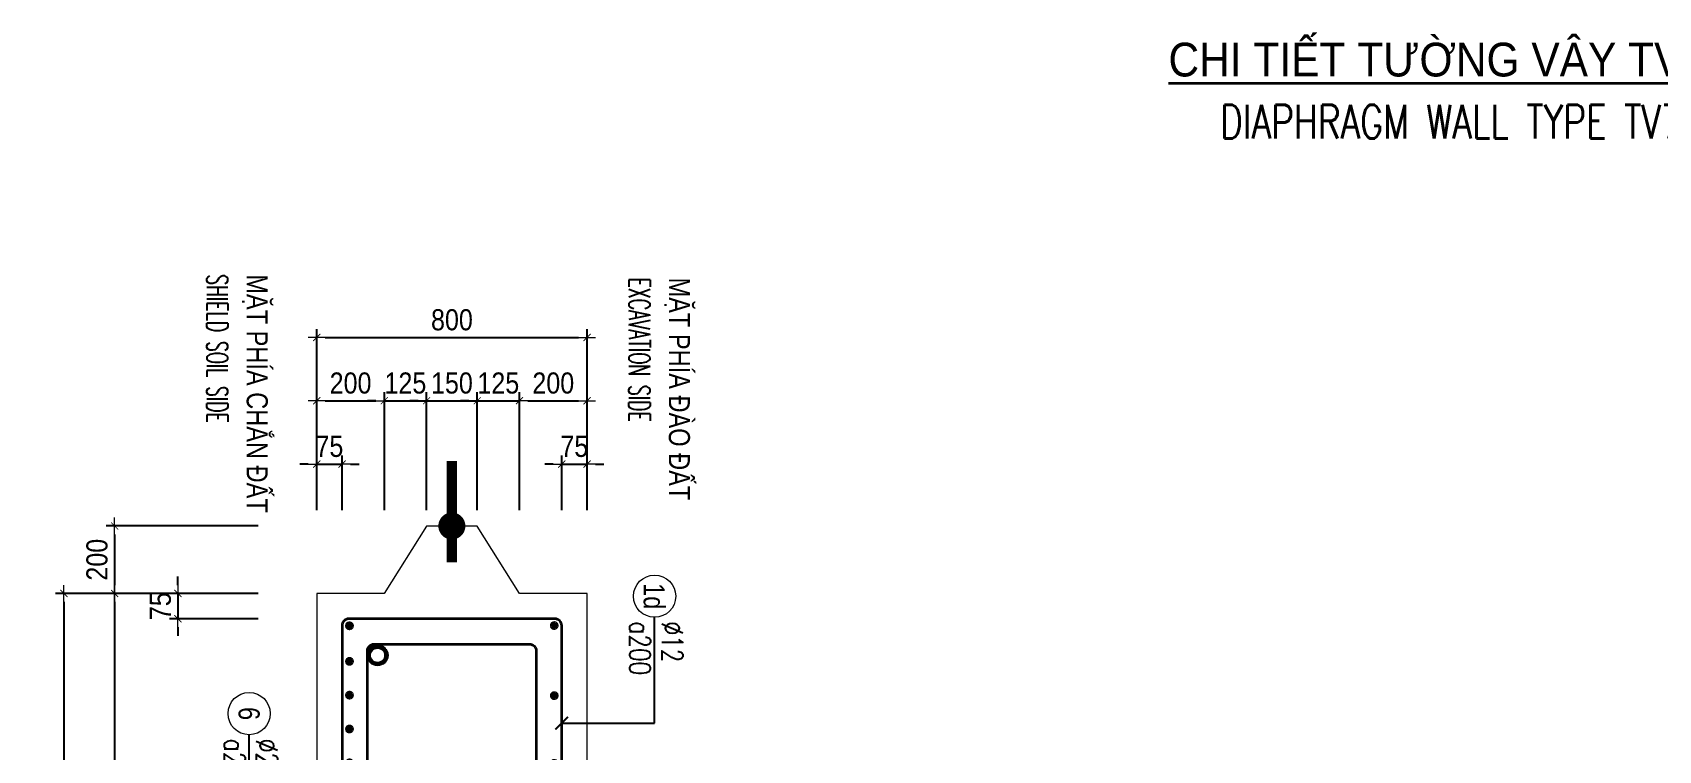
# Model space of a CAD drawing. Header units: millimetres. Extents: x -642477 to 1168880, y -27982 to 330379.
# Drawn here: x 948781 to 963218, y 97172 to 103552 of the extents above; entities that cross this region are included whole.
import ezdxf
from ezdxf.enums import TextEntityAlignment as Align

# ---------------------------------------------------------------- set-up
doc = ezdxf.new("R2010")
doc.units = ezdxf.units.MM
doc.layers.get('0').update_dxf_attribs({"lineweight": 20})
doc.layers.get('Defpoints').update_dxf_attribs({"color": 151, "lineweight": 9})
for name, color, linetype, lineweight in [('NDC_S_DIAPHGRAM WALL', 3, 'Continuous', 20), ('NDC_S_DIM', 1, 'Continuous', 15), ('NDC_S_ENG TITLE', 3, 'Continuous', 20), ('NDC_S_HATCH MATERIAL', 8, 'Continuous', 13), ('NDC_S_LEADER', 1, 'Continuous', 15), ('NDC_S_LEVEL TEXT', 7, 'Continuous', 20), ('NDC_S_REBAR', 4, 'Continuous', 35), ('NDC_S_VN TEXT', 7, 'Continuous', 20), ('NDC_S_VN TITLE', 6, 'Continuous', 35)]:
    doc.layers.add(name, color=color, linetype=linetype, lineweight=lineweight)
doc.layers.add('NDC_S_REBAR DES.', color=2, linetype='Continuous')
doc.styles.add('ARIAL', font='arial.ttf', dxfattribs={"width": 0.8})
doc.styles.add('NDC_ARIAL', font='arial.ttf', dxfattribs={"width": 0.85})
doc.styles.add('NDC_DIM', font='', dxfattribs={"width": 0.75})
doc.styles.add('NDC_EN TXT', font='romans.shx', dxfattribs={"width": 0.8})
doc.styles.get('NDC_DIM').set_extended_font_data('Dotum')
doc.dimstyles.new('A1-NDC-1-25 (x3)', dxfattribs={"dimscale": 75, "dimtxt": 2.5, "dimasz": 1, "dimexe": 1, "dimexo": 0, "dimgap": 0.8, "dimtad": 1, "dimdec": 0, "dimlfac": 0.333333, "dimdsep": 46, "dimtxsty": 'NDC_ARIAL', "dimblk": 'DIMMARK', "dimcen": 49999.938995, "dimdle": 1.5, "dimclrd": 1, "dimclre": 1, "dimclrt": 3, "dimadec": 0, "dimazin": 0, "dimtfac": 1, "dimtdec": 0, "dimtix": 1, "dimtmove": 2, "dimatfit": 3, "dimfxl": 1, "dimarcsym": 0})
doc.dimstyles.new('NDC_dim_25', dxfattribs={"dimscale": 25, "dimtxt": 2.2, "dimasz": 1.5, "dimexe": 1.5, "dimexo": 2.5, "dimgap": 1, "dimtad": 1, "dimdec": 0, "dimzin": 0, "dimdsep": 46, "dimtxsty": 'NDC_DIM', "dimblk": 'DIMMARK', "dimcen": 0.09, "dimdle": 1.2, "dimclrd": 1, "dimclre": 1, "dimclrt": 3, "dimadec": 0, "dimazin": 0, "dimtfac": 1, "dimtdec": 0, "dimtix": 1, "dimtofl": 0, "dimtmove": 0, "dimatfit": 3, "dimfxl": 6, "dimfxlon": 1, "dimtolj": 1, "dimtzin": 0, "dimarcsym": 0})

# ---------------------------------------------------------------- blocks, each defined once
blk = doc.blocks.new('DIMMARK')
at = {"layer": 'NDC_S_DIM', "color": 1}
blk.add_line((-1.5, 0), (1, 0), dxfattribs=at)
at = {"layer": 'NDC_S_DIM', "color": 2, "const_width": 0.1}
blk.add_lwpolyline([(-0.42, -0.42), (0.42, 0.42)], dxfattribs=at)
blk = doc.blocks.new('Ong sieu am')
at = {"layer": 'NDC_S_HATCH MATERIAL'}
h = blk.add_hatch(dxfattribs=at)
h.set_pattern_fill('ANSI31', color=256, scale=20)
h.set_pattern_definition([(45, (0, 0), (-1.76776695, 1.76776695), [])])
h.paths.add_polyline_path([(-7119.3, 51158.9, 1), (-7179.3, 51158.9, 1)])
h.paths.add_polyline_path([(-7171.3, 51158.9, -1), (-7127.3, 51158.9, -1)], flags=16)
at = {"layer": 'NDC_S_REBAR DES.'}
for radius in [30, 22]:
    blk.add_circle((-7149.3, 51158.9), radius, dxfattribs=at)
blk = doc.blocks.new('*U367')
blk.add_circle((-2.5, 0), 2.5)
at = {"layer": 'NDC_S_VN TEXT', "color": 3, "style": 'NDC_EN TXT', "width": 0.75}
for tag, p in [('DK1', (0.5, 0.85)), ('KC1', (0.5, -2.97))]:
    blk.add_attdef(tag, p, '', height=2.5, dxfattribs=at)
at = {"layer": 'NDC_S_VN TEXT', "color": 7, "style": 'ARIAL', "width": 0.8}
blk.add_attdef('SH2', text='', height=2.5, dxfattribs=at).set_placement((-2.5, 0), align=Align.MIDDLE)
blk = doc.blocks.new('kata_block_THEP')
at = {"layer": 'NDC_S_REBAR', "color": 0}
for p, q in [((-0.5, 0), (0.5, 0)), ((-0.35, 0.35), (0.35, -0.35)), ((0.35, 0.35), (-0.35, -0.35)), ((0, 0.5), (0, -0.5))]:
    blk.add_line(p, q, dxfattribs=at)
at = {"layer": 'NDC_S_REBAR', "color": 0, "const_width": 0.0833}
blk.add_lwpolyline([(-0.5, 0, 1), (0.5, 0, 1), (-0.5, 0, 1)], format="xyb", dxfattribs=at)
blk = doc.blocks.new('*U1417')
at = {"layer": 'NDC_S_REBAR', "ltscale": 80, "xscale": 72, "yscale": 72, "zscale": 72}
blk.add_blockref('kata_block_THEP', (0, 0), dxfattribs=at)
blk = doc.blocks.new('*U1418')
at = {"layer": 'NDC_S_LEVEL TEXT', "color": 0, "linetype": 'ByBlock', "lineweight": -2, "transparency": 16777216}
for p in [(0, 0), (600.9, 0), (1201.8, 0), (1802.7, 0), (2403.6, 0), (3004.5, 0), (3605.4, 0), (4206.3, 0), (4807.2, 0), (5408.1, 0), (6009, 0), (6609.9, 0), (7210.8, 0), (7811.7, 0), (8412.6, 0), (9013.5, 0), (9614.4, 0)]:
    blk.add_blockref('*U1417', p, dxfattribs=at)
blk = doc.blocks.new('*U1419')
at = {"layer": 'NDC_S_REBAR', "ltscale": 80, "xscale": 72, "yscale": 72, "zscale": 72}
blk.add_blockref('kata_block_THEP', (0, 0), dxfattribs=at)
blk = doc.blocks.new('*U1420')
at = {"layer": 'NDC_S_LEVEL TEXT', "color": 0, "linetype": 'ByBlock', "lineweight": -2, "transparency": 16777216}
for p in [(0, 0), (300.6, 0), (601.2, 0), (901.8, 0), (1202.4, 0), (1503, 0), (1803.6, 0), (2104.2, 0), (2404.8, 0), (2705.4, 0), (3006, 0), (3306.6, 0), (3607.2, 0), (3907.8, 0), (4208.4, 0), (4509, 0), (4809.6, 0), (5110.2, 0), (5410.8, 0), (5711.4, 0), (6012, 0), (6312.6, 0), (6613.2, 0), (6913.8, 0), (7214.4, 0), (7515, 0), (7815.6, 0), (8116.2, 0), (8416.8, 0), (8717.4, 0), (9018, 0), (9318.6, 0), (9619.2, 0), (9919.8, 0)]:
    blk.add_blockref('*U1419', p, dxfattribs=at)
blk = doc.blocks.new('*D1423')
at = {"layer": 'Defpoints', "color": 0, "ltscale": 100, "transparency": 16777216}
for p in [(950785, 98567), (950072, 98342), (950785, 98342)]:
    blk.add_point(p, dxfattribs=at)
at = {"layer": 'NDC_S_DIM', "color": 1, "lineweight": -2, "ltscale": 100, "transparency": 16777216}
for p, q in [((950072, 98642), (950072, 98717)), ((950785, 98567), (949997, 98567)), ((950072, 98567), (950072, 98342)), ((950785, 98342), (949997, 98342)), ((950072, 98267), (950072, 98192))]:
    blk.add_line(p, q, dxfattribs=at)
at = {"layer": 'NDC_S_DIM', "color": 1, "lineweight": -2, "ltscale": 100, "transparency": 16777216, "xscale": 75, "yscale": 75, "zscale": 75}
for p, rotation in [((950072, 98567), 270), ((950072, 98342), 90)]:
    blk.add_blockref('DIMMARK', p, dxfattribs=dict(at, rotation=rotation))
at = {"layer": 'NDC_S_DIM', "color": 3, "ltscale": 100, "transparency": 16777216, "insert": (949917, 98454), "char_height": 187.5, "attachment_point": 5, "rotation": 90, "style": 'NDC_ARIAL'}
blk.add_mtext('75', dxfattribs=at)
blk = doc.blocks.new('*D1425')
at = {"layer": 'Defpoints', "color": 0, "ltscale": 100, "transparency": 16777216}
for p in [(950785, 99167), (949510, 98567), (950785, 98567)]:
    blk.add_point(p, dxfattribs=at)
at = {"layer": 'NDC_S_DIM', "color": 1, "lineweight": -2, "ltscale": 100, "transparency": 16777216}
for p, q in [((950785, 99167), (949435, 99167)), ((949510, 99092), (949510, 98642)), ((950785, 98567), (949435, 98567))]:
    blk.add_line(p, q, dxfattribs=at)
at = {"layer": 'NDC_S_DIM', "color": 1, "lineweight": -2, "ltscale": 100, "transparency": 16777216, "xscale": 75, "yscale": 75, "zscale": 75}
for p, rotation in [((949510, 99167), 90), ((949510, 98567), 270)]:
    blk.add_blockref('DIMMARK', p, dxfattribs=dict(at, rotation=rotation))
at = {"layer": 'NDC_S_DIM', "color": 3, "ltscale": 100, "transparency": 16777216, "insert": (949354, 98867), "char_height": 187.5, "attachment_point": 5, "rotation": 90, "style": 'NDC_ARIAL'}
blk.add_mtext('200', dxfattribs=at)
blk = doc.blocks.new('*D1426')
at = {"layer": 'Defpoints', "color": 0, "ltscale": 100, "transparency": 16777216}
for p in [(950785, 98567), (949510, 87767), (950785, 87767)]:
    blk.add_point(p, dxfattribs=at)
at = {"layer": 'NDC_S_DIM', "color": 1, "lineweight": -2, "ltscale": 100, "transparency": 16777216}
for p, q in [((950785, 98567), (949435, 98567)), ((949510, 98492), (949510, 87842)), ((950785, 87767), (949435, 87767))]:
    blk.add_line(p, q, dxfattribs=at)
at = {"layer": 'NDC_S_DIM', "color": 1, "lineweight": -2, "ltscale": 100, "transparency": 16777216, "xscale": 75, "yscale": 75, "zscale": 75}
for p, rotation in [((949510, 98567), 90), ((949510, 87767), 270)]:
    blk.add_blockref('DIMMARK', p, dxfattribs=dict(at, rotation=rotation))
at = {"layer": 'NDC_S_DIM', "color": 3, "ltscale": 100, "transparency": 16777216, "insert": (949354, 93167), "char_height": 187.5, "attachment_point": 5, "rotation": 90, "style": 'NDC_ARIAL'}
blk.add_mtext('3600', dxfattribs=at)
blk = doc.blocks.new('*D1427')
at = {"layer": 'Defpoints', "color": 0, "ltscale": 100, "transparency": 16777216}
for p in [(950785, 98567), (949060, 87767), (950785, 87767)]:
    blk.add_point(p, dxfattribs=at)
at = {"layer": 'NDC_S_DIM', "color": 1, "lineweight": -2, "ltscale": 100, "transparency": 16777216}
for p, q in [((950785, 98567), (948985, 98567)), ((949060, 98492), (949060, 87842)), ((950785, 87767), (948985, 87767))]:
    blk.add_line(p, q, dxfattribs=at)
at = {"layer": 'NDC_S_DIM', "color": 1, "lineweight": -2, "ltscale": 100, "transparency": 16777216, "xscale": 75, "yscale": 75, "zscale": 75}
for p, rotation in [((949060, 98567), 90), ((949060, 87767), 270)]:
    blk.add_blockref('DIMMARK', p, dxfattribs=dict(at, rotation=rotation))
at = {"layer": 'NDC_S_DIM', "color": 3, "ltscale": 100, "transparency": 16777216, "insert": (948904, 93167), "char_height": 187.5, "attachment_point": 5, "rotation": 90, "style": 'NDC_ARIAL'}
blk.add_mtext('3600', dxfattribs=at)
blk = doc.blocks.new('*D1428')
at = {"layer": 'Defpoints', "color": 0, "ltscale": 100, "transparency": 16777216}
for p in [(951905, 100280), (951305, 99308), (951905, 99308)]:
    blk.add_point(p, dxfattribs=at)
at = {"layer": 'NDC_S_DIM', "color": 1, "lineweight": -2, "ltscale": 100, "transparency": 16777216}
for p, q in [((951305, 99308), (951305, 100355)), ((951905, 99308), (951905, 100355)), ((951380, 100280), (951830, 100280))]:
    blk.add_line(p, q, dxfattribs=at)
at = {"layer": 'NDC_S_DIM', "color": 1, "lineweight": -2, "ltscale": 100, "transparency": 16777216, "xscale": 75, "yscale": 75, "zscale": 75, "rotation": 180}
blk.add_blockref('DIMMARK', (951305, 100280), dxfattribs=at)
at = {"layer": 'NDC_S_DIM', "color": 1, "lineweight": -2, "ltscale": 100, "transparency": 16777216, "xscale": 75, "yscale": 75, "zscale": 75}
blk.add_blockref('DIMMARK', (951905, 100280), dxfattribs=at)
at = {"layer": 'NDC_S_DIM', "color": 3, "ltscale": 100, "transparency": 16777216, "insert": (951605, 100436), "char_height": 187.5, "attachment_point": 5, "style": 'NDC_ARIAL'}
blk.add_mtext('200', dxfattribs=at)
blk = doc.blocks.new('*D1429')
at = {"layer": 'Defpoints', "color": 0, "ltscale": 100, "transparency": 16777216}
for p in [(952280, 100280), (951905, 99308), (952280, 99308)]:
    blk.add_point(p, dxfattribs=at)
at = {"layer": 'NDC_S_DIM', "color": 1, "lineweight": -2, "ltscale": 100, "transparency": 16777216}
for p, q in [((951905, 99308), (951905, 100355)), ((952280, 99308), (952280, 100355)), ((951830, 100280), (951755, 100280)), ((951905, 100280), (952280, 100280)), ((952355, 100280), (952430, 100280))]:
    blk.add_line(p, q, dxfattribs=at)
at = {"layer": 'NDC_S_DIM', "color": 1, "lineweight": -2, "ltscale": 100, "transparency": 16777216, "xscale": 75, "yscale": 75, "zscale": 75}
blk.add_blockref('DIMMARK', (951905, 100280), dxfattribs=at)
at = {"layer": 'NDC_S_DIM', "color": 1, "lineweight": -2, "ltscale": 100, "transparency": 16777216, "xscale": 75, "yscale": 75, "zscale": 75, "rotation": 180}
blk.add_blockref('DIMMARK', (952280, 100280), dxfattribs=at)
at = {"layer": 'NDC_S_DIM', "color": 3, "ltscale": 100, "transparency": 16777216, "insert": (952092, 100436), "char_height": 187.5, "attachment_point": 5, "style": 'NDC_ARIAL'}
blk.add_mtext('125', dxfattribs=at)
blk = doc.blocks.new('*D1430')
at = {"layer": 'Defpoints', "color": 0, "ltscale": 100, "transparency": 16777216}
for p in [(952730, 100280), (952280, 99308), (952730, 99308)]:
    blk.add_point(p, dxfattribs=at)
at = {"layer": 'NDC_S_DIM', "color": 1, "lineweight": -2, "ltscale": 100, "transparency": 16777216}
for p, q in [((952280, 99308), (952280, 100355)), ((952730, 99308), (952730, 100355)), ((952205, 100280), (952130, 100280)), ((952280, 100280), (952730, 100280)), ((952805, 100280), (952880, 100280))]:
    blk.add_line(p, q, dxfattribs=at)
at = {"layer": 'NDC_S_DIM', "color": 1, "lineweight": -2, "ltscale": 100, "transparency": 16777216, "xscale": 75, "yscale": 75, "zscale": 75}
blk.add_blockref('DIMMARK', (952280, 100280), dxfattribs=at)
at = {"layer": 'NDC_S_DIM', "color": 1, "lineweight": -2, "ltscale": 100, "transparency": 16777216, "xscale": 75, "yscale": 75, "zscale": 75, "rotation": 180}
blk.add_blockref('DIMMARK', (952730, 100280), dxfattribs=at)
at = {"layer": 'NDC_S_DIM', "color": 3, "ltscale": 100, "transparency": 16777216, "insert": (952505, 100436), "char_height": 187.5, "attachment_point": 5, "style": 'NDC_ARIAL'}
blk.add_mtext('150', dxfattribs=at)
blk = doc.blocks.new('*D1431')
at = {"layer": 'Defpoints', "color": 0, "ltscale": 100, "transparency": 16777216}
for p in [(953105, 100280), (952730, 99308), (953105, 99308)]:
    blk.add_point(p, dxfattribs=at)
at = {"layer": 'NDC_S_DIM', "color": 1, "lineweight": -2, "ltscale": 100, "transparency": 16777216}
for p, q in [((952730, 99308), (952730, 100355)), ((953105, 99308), (953105, 100355)), ((952655, 100280), (952580, 100280)), ((952730, 100280), (953105, 100280)), ((953180, 100280), (953255, 100280))]:
    blk.add_line(p, q, dxfattribs=at)
at = {"layer": 'NDC_S_DIM', "color": 1, "lineweight": -2, "ltscale": 100, "transparency": 16777216, "xscale": 75, "yscale": 75, "zscale": 75}
blk.add_blockref('DIMMARK', (952730, 100280), dxfattribs=at)
at = {"layer": 'NDC_S_DIM', "color": 1, "lineweight": -2, "ltscale": 100, "transparency": 16777216, "xscale": 75, "yscale": 75, "zscale": 75, "rotation": 180}
blk.add_blockref('DIMMARK', (953105, 100280), dxfattribs=at)
at = {"layer": 'NDC_S_DIM', "color": 3, "ltscale": 100, "transparency": 16777216, "insert": (952917, 100436), "char_height": 187.5, "attachment_point": 5, "style": 'NDC_ARIAL'}
blk.add_mtext('125', dxfattribs=at)
blk = doc.blocks.new('*D1432')
at = {"layer": 'Defpoints', "color": 0, "ltscale": 100, "transparency": 16777216}
for p in [(953705, 100280), (953105, 99308), (953705, 99308)]:
    blk.add_point(p, dxfattribs=at)
at = {"layer": 'NDC_S_DIM', "color": 1, "lineweight": -2, "ltscale": 100, "transparency": 16777216}
for p, q in [((953105, 99308), (953105, 100355)), ((953705, 99308), (953705, 100355)), ((953180, 100280), (953630, 100280))]:
    blk.add_line(p, q, dxfattribs=at)
at = {"layer": 'NDC_S_DIM', "color": 1, "lineweight": -2, "ltscale": 100, "transparency": 16777216, "xscale": 75, "yscale": 75, "zscale": 75, "rotation": 180}
blk.add_blockref('DIMMARK', (953105, 100280), dxfattribs=at)
at = {"layer": 'NDC_S_DIM', "color": 1, "lineweight": -2, "ltscale": 100, "transparency": 16777216, "xscale": 75, "yscale": 75, "zscale": 75}
blk.add_blockref('DIMMARK', (953705, 100280), dxfattribs=at)
at = {"layer": 'NDC_S_DIM', "color": 3, "ltscale": 100, "transparency": 16777216, "insert": (953405, 100436), "char_height": 187.5, "attachment_point": 5, "style": 'NDC_ARIAL'}
blk.add_mtext('200', dxfattribs=at)
blk = doc.blocks.new('*D1433')
at = {"layer": 'Defpoints', "color": 0, "ltscale": 100, "transparency": 16777216}
for p in [(953705, 100842), (951305, 99308), (953705, 99308)]:
    blk.add_point(p, dxfattribs=at)
at = {"layer": 'NDC_S_DIM', "color": 1, "lineweight": -2, "ltscale": 100, "transparency": 16777216}
for p, q in [((951305, 99308), (951305, 100917)), ((951380, 100842), (953630, 100842)), ((953705, 99308), (953705, 100917))]:
    blk.add_line(p, q, dxfattribs=at)
at = {"layer": 'NDC_S_DIM', "color": 1, "lineweight": -2, "ltscale": 100, "transparency": 16777216, "xscale": 75, "yscale": 75, "zscale": 75, "rotation": 180}
blk.add_blockref('DIMMARK', (951305, 100842), dxfattribs=at)
at = {"layer": 'NDC_S_DIM', "color": 1, "lineweight": -2, "ltscale": 100, "transparency": 16777216, "xscale": 75, "yscale": 75, "zscale": 75}
blk.add_blockref('DIMMARK', (953705, 100842), dxfattribs=at)
at = {"layer": 'NDC_S_DIM', "color": 3, "ltscale": 100, "transparency": 16777216, "insert": (952505, 100998), "char_height": 187.5, "attachment_point": 5, "style": 'NDC_ARIAL'}
blk.add_mtext('800', dxfattribs=at)
blk = doc.blocks.new('*D1434')
at = {"layer": 'Defpoints', "color": 0, "ltscale": 100, "transparency": 16777216}
for p in [(951530, 99717), (951305, 99308), (951530, 99308)]:
    blk.add_point(p, dxfattribs=at)
at = {"layer": 'NDC_S_DIM', "color": 1, "lineweight": -2, "ltscale": 100, "transparency": 16777216}
for p, q in [((951305, 99308), (951305, 99792)), ((951530, 99308), (951530, 99792)), ((951230, 99717), (951155, 99717)), ((951305, 99717), (951530, 99717)), ((951605, 99717), (951680, 99717))]:
    blk.add_line(p, q, dxfattribs=at)
at = {"layer": 'NDC_S_DIM', "color": 1, "lineweight": -2, "ltscale": 100, "transparency": 16777216, "xscale": 75, "yscale": 75, "zscale": 75}
blk.add_blockref('DIMMARK', (951305, 99717), dxfattribs=at)
at = {"layer": 'NDC_S_DIM', "color": 1, "lineweight": -2, "ltscale": 100, "transparency": 16777216, "xscale": 75, "yscale": 75, "zscale": 75, "rotation": 180}
blk.add_blockref('DIMMARK', (951530, 99717), dxfattribs=at)
at = {"layer": 'NDC_S_DIM', "color": 3, "ltscale": 100, "transparency": 16777216, "insert": (951417, 99873), "char_height": 187.5, "attachment_point": 5, "style": 'NDC_ARIAL'}
blk.add_mtext('75', dxfattribs=at)
blk = doc.blocks.new('*D1435')
at = {"layer": 'Defpoints', "color": 0, "ltscale": 100, "transparency": 16777216}
for p in [(953705, 99717), (953480, 99308), (953705, 99308)]:
    blk.add_point(p, dxfattribs=at)
at = {"layer": 'NDC_S_DIM', "color": 1, "lineweight": -2, "ltscale": 100, "transparency": 16777216}
for p, q in [((953480, 99308), (953480, 99792)), ((953705, 99308), (953705, 99792)), ((953405, 99717), (953330, 99717)), ((953480, 99717), (953705, 99717)), ((953780, 99717), (953855, 99717))]:
    blk.add_line(p, q, dxfattribs=at)
at = {"layer": 'NDC_S_DIM', "color": 1, "lineweight": -2, "ltscale": 100, "transparency": 16777216, "xscale": 75, "yscale": 75, "zscale": 75}
blk.add_blockref('DIMMARK', (953480, 99717), dxfattribs=at)
at = {"layer": 'NDC_S_DIM', "color": 1, "lineweight": -2, "ltscale": 100, "transparency": 16777216, "xscale": 75, "yscale": 75, "zscale": 75, "rotation": 180}
blk.add_blockref('DIMMARK', (953705, 99717), dxfattribs=at)
at = {"layer": 'NDC_S_DIM', "color": 3, "ltscale": 100, "transparency": 16777216, "insert": (953592, 99873), "char_height": 187.5, "attachment_point": 5, "style": 'NDC_ARIAL'}
blk.add_mtext('75', dxfattribs=at)
blk = doc.blocks.new('*D1449')
at = {"layer": 'Defpoints', "color": 0, "ltscale": 100, "transparency": 16777216}
for p in [(953705, 98567), (954061, 90373), (953705, 90167), (953705, 90167), (959705, 90167)]:
    blk.add_point(p, dxfattribs=at)
at = {"layer": 'NDC_S_DIM', "color": 1, "lineweight": -2, "ltscale": 100, "transparency": 16777216}
blk.add_arc((953705, 90167), 412, 10.4395, 79.5605, dxfattribs=at)
at = {"layer": 'NDC_S_DIM', "color": 1, "lineweight": -2, "ltscale": 100, "transparency": 16777216, "xscale": 75, "yscale": 75, "zscale": 75}
for p, rotation in [((953705, 90579), 174.7802612285136), ((954117, 90167), 275.2197384819819)]:
    blk.add_blockref('DIMMARK', p, dxfattribs=dict(at, rotation=rotation))
at = {"layer": 'NDC_S_DIM', "color": 3, "ltscale": 100, "transparency": 16777216, "insert": (954106, 90568), "char_height": 187.5, "attachment_point": 5, "rotation": 315, "style": 'NDC_ARIAL'}
blk.add_mtext('90°', dxfattribs=at)

msp = doc.modelspace()

# ---------------------------------------------------------------- linework, layer by layer
at = {"layer": 'NDC_S_DIAPHGRAM WALL', "ltscale": 50, "const_width": 90}
msp.add_lwpolyline([(952504.5, 98844.5), (952504.5, 99744.5)], dxfattribs=at)
at = {"layer": 'NDC_S_DIAPHGRAM WALL', "ltscale": 50, "const_width": 120}
msp.add_lwpolyline([(952504.5, 99106.5, -1), (952504.5, 99226.5, -1)], format="xyb", close=True, dxfattribs=at)
at = {"layer": 'NDC_S_DIAPHGRAM WALL', "ltscale": 0.01}
msp.add_lwpolyline([(953704.5, 98566.5), (953104.5, 98566.5), (952729.5, 99166.5), (952279.5, 99166.5), (951904.5, 98566.5), (951304.5, 98566.5)], dxfattribs=at)
msp.add_lwpolyline([(951304.5, 98566.5), (951304.5, 87766.5), (959704.5, 87766.5), (959704.5, 88366.5), (959104.5, 88741.5), (959104.5, 89191.5), (959704.5, 89566.5), (959704.5, 90166.5), (953704.5, 90166.5), (953704.5, 98566.5), (953104.5, 98566.5), (952729.5, 99166.5), (952279.5, 99166.5), (951904.5, 98566.5)], close=True, dxfattribs=at)
at = {"layer": 'NDC_S_REBAR'}
for points in [[(953479.5, 98281.5, 0.4142136), (953419.5, 98341.5), (951589.5, 98341.5, 0.4142136), (951529.5, 98281.5), (951529.5, 98281.5), (951529.5, 88051.5, 0.4142136), (951589.5, 87991.5), (953419.5, 87991.5, 0.4142136), (953479.5, 88051.5)], [(953254.5, 98056.5), (953254.5, 88276.5, -0.4142136), (953194.5, 88216.5), (951814.5, 88216.5, -0.4142136), (951754.5, 88276.5), (951754.5, 98056.5, -0.4142136), (951814.5, 98116.5), (953194.5, 98116.5, -0.4142136)]]:
    msp.add_lwpolyline(points, format="xyb", close=True, dxfattribs=at)

# ---------------------------------------------------------------- block references
at = {"layer": 'NDC_S_DIM', "ltscale": 80, "xscale": 75, "yscale": 75, "zscale": 75, "rotation": 270}
for p, values in [((954304.5, 98355.1), {'SH2': '1d', 'DK1': '%%c12', 'KC1': 'a200'}), ((950704.5, 97312.3), {'SH2': '6', 'DK1': '%%c20', 'KC1': 'a2000'})]:
    msp.add_blockref('*U367', p, dxfattribs=at).add_auto_attribs(values)
at = {"layer": 'NDC_S_LEADER', "xscale": 3, "yscale": 3, "zscale": 3, "rotation": 270}
msp.add_blockref('Ong sieu am', (798367.9, 76569.7), dxfattribs=at)
at = {"layer": 'NDC_S_LEVEL TEXT', "extrusion": (0, 0, -1), "xscale": -1, "zscale": -1, "rotation": 270}
msp.add_blockref('*U1420', (-951595.5, 88044.3), dxfattribs=at)
at = {"layer": 'NDC_S_LEVEL TEXT', "xscale": -1, "rotation": 270}
msp.add_blockref('*U1418', (953413.5, 88044.3), dxfattribs=at)
at = {"layer": 'NDC_S_REBAR', "ltscale": 80, "xscale": 72.00000000000001, "yscale": 72.00000000000001, "zscale": 72.00000000000001, "rotation": 180}
for p in [(953413.5, 98282.1), (951595.5, 98279.8)]:
    msp.add_blockref('kata_block_THEP', p, dxfattribs=at)

# ---------------------------------------------------------------- texts
at = {"layer": 'NDC_S_ENG TITLE', "style": 'NDC_EN TXT', "width": 0.75}
msp.add_text('DIAPHRAGM WALL TYPE TV7A (Q: 01)', height=300, dxfattribs=at).set_placement((962103.1, 102738.2), align=Align.MIDDLE)
at = {"layer": 'NDC_S_ENG TITLE', "style": 'NDC_EN TXT', "width": 0.6}
for s, p in [('SHIELD SOIL SIDE', (950421.6, 101403.1)), ('EXCAVATION SIDE', (954170.1, 101374))]:
    msp.add_text(s, height=187.5, rotation=270, dxfattribs=at).set_placement(p, align=Align.MIDDLE_LEFT)
at = {"layer": 'NDC_S_LEVEL TEXT', "style": 'NDC_ARIAL', "width": 0.8}
for s, p in [('MẶT PHÍA CHẮN ĐẤT', (950776.3, 101403.1)), ('MẶT PHÍA ĐÀO ĐẤT', (954524.8, 101374))]:
    msp.add_text(s, height=187.5, rotation=270, dxfattribs=at).set_placement(p, align=Align.MIDDLE_LEFT)
at = {"layer": 'NDC_S_VN TITLE', "style": 'NDC_ARIAL', "width": 0.9}
msp.add_text('%%UCHI TIẾT TƯỜNG VÂY TV7A (SL: 01)', height=300, dxfattribs=at).set_placement((962103.1, 103311.4), align=Align.MIDDLE)

# ---------------------------------------------------------------- dimensions: what is measured, and where the dimension line sits
at = {"layer": 'NDC_S_DIM', "ltscale": 100}
for base, p1, p2, picture, middle in [((953704.5, 100842.4), (951304.5, 99308.5), (953704.5, 99308.5), '*D1433', (952504.5, 100998.2)), ((951904.5, 100279.9), (951304.5, 99308.5), (951904.5, 99308.5), '*D1428', (951604.5, 100435.7)), ((952279.5, 100279.9), (951904.5, 99308.5), (952279.5, 99308.5), '*D1429', (952092, 100435.7)), ((952729.5, 100279.9), (952279.5, 99308.5), (952729.5, 99308.5), '*D1430', (952504.5, 100435.7)), ((953104.5, 100279.9), (952729.5, 99308.5), (953104.5, 99308.5), '*D1431', (952917, 100435.7)), ((953704.5, 100279.9), (953104.5, 99308.5), (953704.5, 99308.5), '*D1432', (953404.5, 100435.7)), ((951529.5, 99717.4), (951304.5, 99308.5), (951529.5, 99308.5), '*D1434', (951417, 99872.8)), ((953704.5, 99717.4), (953479.5, 99308.5), (953704.5, 99308.5), '*D1435', (953592, 99872.8))]:
    dim = msp.add_linear_dim(base=base, p1=p1, p2=p2, dimstyle='A1-NDC-1-25 (x3)', dxfattribs=at)
    dim.commit()
    dim.dimension.update_dxf_attribs({"geometry": picture, "text_midpoint": middle})
for base, p1, p2, picture, middle in [((949509.8, 98566.5), (950784.5, 99166.5), (950784.5, 98566.5), '*D1425', (949354.1, 98866.5)), ((949059.8, 87766.5), (950784.5, 98566.5), (950784.5, 87766.5), '*D1427', (948904, 93166.5)), ((949509.8, 87766.5), (950784.5, 98566.5), (950784.5, 87766.5), '*D1426', (949354, 93166.5)), ((950072.3, 98341.5), (950784.5, 98566.5), (950784.5, 98341.5), '*D1423', (949917, 98454))]:
    dim = msp.add_linear_dim(base=base, p1=p1, p2=p2, angle=270, dimstyle='A1-NDC-1-25 (x3)', dxfattribs=at)
    dim.commit()
    dim.dimension.update_dxf_attribs({"geometry": picture, "text_midpoint": middle})
dim = msp.add_angular_dim_2l(base=(954061.5, 90372.6), line1=((959704.5, 90166.5), (953704.5, 90166.5)), line2=((953704.5, 90166.5), (953704.5, 98566.5)), dimstyle='A1-NDC-1-25 (x3)', dxfattribs=at)
dim.commit()
dim.dimension.update_dxf_attribs({"geometry": '*D1449', "text_midpoint": (954106.1, 90568.1)})

# ---------------------------------------------------------------- leaders
at = {"layer": 'NDC_S_LEADER'}
for points in [[(953479.5, 97413.9), (954304.5, 97413.9), (954304.5, 98355.1)], [(951754.5, 96306.4), (950704.5, 96306.4), (950704.5, 97312.3)]]:
    msp.add_leader(points, dimstyle='NDC_dim_25', override={"dimasz": 4.5, "dimldrblk": 'ArchTick'}, dxfattribs=at)

doc.saveas('drawing.dxf')
